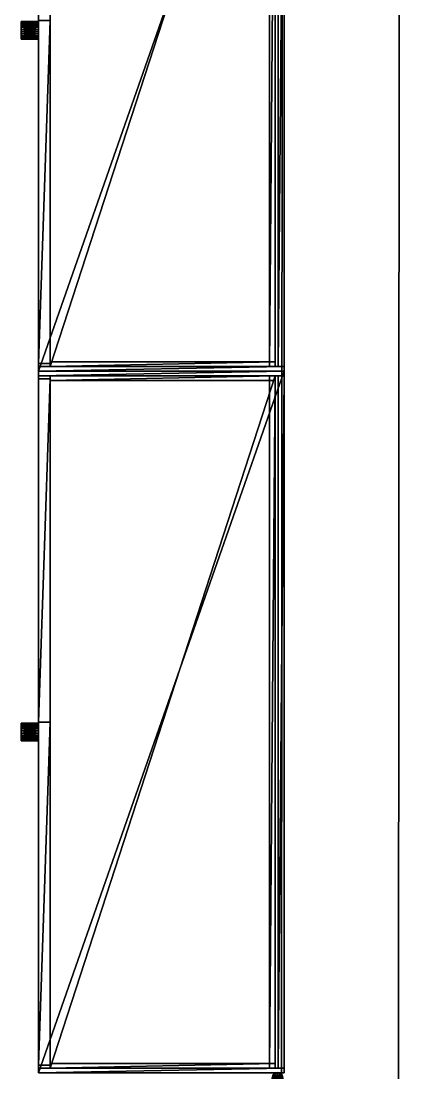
# Model space of a CAD drawing. Extents: x -15.3 to 44, y -4.2 to 20.6.
# Drawn here: x 36.667 to 37.317, y 11.585 to 13.384 of the extents above; entities that cross this region are included whole.
import ezdxf
from ezdxf.enums import TextEntityAlignment as Align

# ---------------------------------------------------------------- set-up
doc = ezdxf.new("R2010")
doc.units = 0
doc.header["$MEASUREMENT"] = 0
for name, color, linetype in [('rexp_3D-Objekte', 7, 'Continuous'), ('rexp_Grundobjekte', 7, 'Continuous'), ('rexp_Raum_Besch', 7, 'Continuous'), ('rexp_Raumelemente', 7, 'Continuous')]:
    doc.layers.add(name, color=color, linetype=linetype)

# ---------------------------------------------------------------- blocks, each defined once
blk = doc.blocks.new('rexp_room_100')
at = {"layer": 'rexp_Raumelemente', "color": 251, "true_color": 0x646464}
for p, q in [((52.2941, 21.57, 3.03), (52.2879, 12.7839, 3.03)), ((52.2941, 21.57), (52.2879, 12.7839)), ((52.2879, 12.7839, 3.03), (52.2941, 21.57, 3.03)), ((52.094, 21.37), (52.088, 12.984)), ((52.088, 12.984, 2.83), (52.094, 21.37, 2.83)), ((52.088, 12.984), (52.094, 21.37)), ((52.094, 21.37, 2.83), (52.088, 12.984, 2.83))]:
    blk.add_line(p, q, dxfattribs=at)
at = {"layer": 'rexp_Raum_Besch', "flags": 10}
for tag, rotation, p in [('L_257_9_0', 0, (45.5615, 22.811)), ('L_257_8_0', 270, (50.2285, 21.9402)), ('L_257_7_0', 0.0001, (51.011, 21.67)), ('L_257_6_0', 89.959, (52.391, 17.1768)), ('L_257_10_0', 90, (40.894, 15.288)), ('L_257_5_0', 359.9733, (51.0129, 12.6845)), ('L_257_4_0', 270, (50.2375, 10.5239)), ('L_257_3_0', 359.9869, (45.5654, 7.764))]:
    blk.add_attdef(tag, text='', height=0.1, rotation=rotation, dxfattribs=at).set_placement(p, align=Align.MIDDLE_CENTER)
at = {"layer": 'rexp_Raum_Besch', "flags": 8}
blk.add_attdef('Label', (-0.3, -0.3), '', height=0.1, dxfattribs=at)

msp = doc.modelspace()

# ---------------------------------------------------------------- block references
at = {"layer": 'rexp_Raumelemente'}
msp.add_blockref('rexp_room_100', (-14.977, -3.8807), dxfattribs=at)

# ---------------------------------------------------------------- meshes
at = {"layer": 'rexp_3D-Objekte', "color": 41, "true_color": 0xffe3a3}
mesh = msp.add_polyface(dxfattribs=at)
corners = [(37.117, 13.9853, 0.06), (37.117, 12.7853), (37.117, 13.9853), (37.117, 12.7853, 0.06), (36.697, 12.7853), (36.697, 13.9853, 0.06), (36.697, 13.9853), (36.697, 12.7853, 0.06)]
mesh.append_faces([[corners[k] for k in face] for face in [(0, 1, 2, 0), (4, 5, 6, 4), (3, 4, 1, 3), (6, 0, 2, 6)]], dxfattribs={"vtx0": -1, "vtx3": -1, "color": 41})
mesh.append_faces([[corners[k] for k in face] for face in [(7, 5, 4, 7), (5, 7, 0, 5), (1, 4, 2, 1), (7, 4, 3, 7)]], dxfattribs={"vtx1": -1, "vtx3": -1, "color": 41})
mesh.append_faces([[corners[k] for k in face] for face in [(0, 3, 1, 0), (7, 3, 0, 7), (4, 6, 2, 4), (6, 5, 0, 6)]], dxfattribs={"vtx2": -1, "vtx3": -1, "color": 41})
mesh = msp.add_polyface(dxfattribs=at)
corners = [(37.117, 13.9853, 0.068), (37.117, 12.7853, 0.06), (37.117, 13.9853, 0.06), (37.117, 12.7853, 0.068), (36.697, 12.7853, 0.06), (36.697, 13.9853, 0.068), (36.697, 13.9853, 0.06), (36.697, 12.7853, 0.068)]
mesh.append_faces([[corners[k] for k in face] for face in [(0, 1, 2, 0), (4, 5, 6, 4), (3, 4, 1, 3), (6, 0, 2, 6)]], dxfattribs={"vtx0": -1, "vtx3": -1, "color": 41})
mesh.append_faces([[corners[k] for k in face] for face in [(7, 5, 4, 7), (5, 7, 0, 5), (1, 4, 2, 1), (7, 4, 3, 7)]], dxfattribs={"vtx1": -1, "vtx3": -1, "color": 41})
mesh.append_faces([[corners[k] for k in face] for face in [(0, 3, 1, 0), (7, 3, 0, 7), (4, 6, 2, 4), (6, 5, 0, 6)]], dxfattribs={"vtx2": -1, "vtx3": -1, "color": 41})
mesh = msp.add_polyface(dxfattribs=at)
corners = [(37.117, 13.9853, 0.87), (37.117, 12.7853, 0.862), (37.117, 13.9853, 0.862), (37.117, 12.7853, 0.87), (36.697, 12.7853, 0.862), (36.697, 13.9853, 0.87), (36.697, 13.9853, 0.862), (36.697, 12.7853, 0.87)]
mesh.append_faces([[corners[k] for k in face] for face in [(0, 1, 2, 0), (4, 5, 6, 4), (3, 4, 1, 3), (6, 0, 2, 6)]], dxfattribs={"vtx0": -1, "vtx3": -1, "color": 41})
mesh.append_faces([[corners[k] for k in face] for face in [(7, 5, 4, 7), (5, 7, 0, 5), (1, 4, 2, 1), (7, 4, 3, 7)]], dxfattribs={"vtx1": -1, "vtx3": -1, "color": 41})
mesh.append_faces([[corners[k] for k in face] for face in [(0, 3, 1, 0), (7, 3, 0, 7), (4, 6, 2, 4), (6, 5, 0, 6)]], dxfattribs={"vtx2": -1, "vtx3": -1, "color": 41})
mesh = msp.add_polyface(dxfattribs=at)
corners = [(37.102, 13.9773, 0.076), (37.102, 12.7933, 0.068), (37.102, 13.9773, 0.068), (37.102, 12.7933, 0.076), (36.717, 12.7933, 0.068), (36.717, 13.9773, 0.076), (36.717, 13.9773, 0.068), (36.717, 12.7933, 0.076)]
mesh.append_faces([[corners[k] for k in face] for face in [(0, 1, 2, 0), (4, 5, 6, 4), (3, 4, 1, 3), (6, 0, 2, 6)]], dxfattribs={"vtx0": -1, "vtx3": -1, "color": 41})
mesh.append_faces([[corners[k] for k in face] for face in [(7, 5, 4, 7), (5, 7, 0, 5), (1, 4, 2, 1), (7, 4, 3, 7)]], dxfattribs={"vtx1": -1, "vtx3": -1, "color": 41})
mesh.append_faces([[corners[k] for k in face] for face in [(0, 3, 1, 0), (7, 3, 0, 7), (4, 6, 2, 4), (6, 5, 0, 6)]], dxfattribs={"vtx2": -1, "vtx3": -1, "color": 41})
mesh = msp.add_polyface(dxfattribs=at)
corners = [(37.102, 13.9773, 0.862), (37.102, 12.7933, 0.854), (37.102, 13.9773, 0.854), (37.102, 12.7933, 0.862), (36.717, 12.7933, 0.854), (36.717, 13.9773, 0.862), (36.717, 13.9773, 0.854), (36.717, 12.7933, 0.862)]
mesh.append_faces([[corners[k] for k in face] for face in [(0, 1, 2, 0), (4, 5, 6, 4), (3, 4, 1, 3), (6, 0, 2, 6)]], dxfattribs={"vtx0": -1, "vtx3": -1, "color": 41})
mesh.append_faces([[corners[k] for k in face] for face in [(7, 5, 4, 7), (5, 7, 0, 5), (1, 4, 2, 1), (7, 4, 3, 7)]], dxfattribs={"vtx1": -1, "vtx3": -1, "color": 41})
mesh.append_faces([[corners[k] for k in face] for face in [(0, 3, 1, 0), (7, 3, 0, 7), (4, 6, 2, 4), (6, 5, 0, 6)]], dxfattribs={"vtx2": -1, "vtx3": -1, "color": 41})
mesh = msp.add_polyface(dxfattribs=at)
corners = [(37.102, 13.9773, 0.862), (37.102, 12.7933, 0.068), (37.102, 13.9773, 0.068), (37.102, 12.7933, 0.862), (37.092, 12.7933, 0.068), (37.092, 13.9773, 0.862), (37.092, 13.9773, 0.068), (37.092, 12.7933, 0.862)]
mesh.append_faces([[corners[k] for k in face] for face in [(0, 1, 2, 0), (4, 5, 6, 4), (3, 4, 1, 3), (6, 0, 2, 6)]], dxfattribs={"vtx0": -1, "vtx3": -1, "color": 41})
mesh.append_faces([[corners[k] for k in face] for face in [(7, 5, 4, 7), (5, 7, 0, 5), (1, 4, 2, 1), (7, 4, 3, 7)]], dxfattribs={"vtx1": -1, "vtx3": -1, "color": 41})
mesh.append_faces([[corners[k] for k in face] for face in [(0, 3, 1, 0), (7, 3, 0, 7), (4, 6, 2, 4), (6, 5, 0, 6)]], dxfattribs={"vtx2": -1, "vtx3": -1, "color": 41})
mesh = msp.add_polyface(dxfattribs=at)
corners = [(37.117, 13.9773, 0.862), (37.117, 12.7933, 0.068), (37.117, 13.9773, 0.068), (37.117, 12.7933, 0.862), (37.107, 12.7933, 0.068), (37.107, 13.9773, 0.862), (37.107, 13.9773, 0.068), (37.107, 12.7933, 0.862)]
mesh.append_faces([[corners[k] for k in face] for face in [(0, 1, 2, 0), (4, 5, 6, 4), (3, 4, 1, 3), (6, 0, 2, 6)]], dxfattribs={"vtx0": -1, "vtx3": -1, "color": 41})
mesh.append_faces([[corners[k] for k in face] for face in [(7, 5, 4, 7), (5, 7, 0, 5), (1, 4, 2, 1), (7, 4, 3, 7)]], dxfattribs={"vtx1": -1, "vtx3": -1, "color": 41})
mesh.append_faces([[corners[k] for k in face] for face in [(0, 3, 1, 0), (7, 3, 0, 7), (4, 6, 2, 4), (6, 5, 0, 6)]], dxfattribs={"vtx2": -1, "vtx3": -1, "color": 41})
at = {"layer": 'rexp_3D-Objekte', "color": 250, "true_color": 0x2b2b2b}
mesh = msp.add_polyface(dxfattribs=at)
corners = [(36.697, 13.3538, 0.4744), (36.697, 13.3533, 0.478), (36.667, 13.3533, 0.478), (36.667, 13.3538, 0.4744), (36.697, 13.355, 0.471), (36.667, 13.355, 0.471), (36.697, 13.3571, 0.4681), (36.667, 13.3571, 0.4681), (36.697, 13.3598, 0.4657), (36.667, 13.3598, 0.4657), (36.697, 13.363, 0.464), (36.667, 13.363, 0.464), (36.697, 13.3665, 0.4631), (36.667, 13.3665, 0.4631), (36.697, 13.3701, 0.4631), (36.667, 13.3701, 0.4631), (36.697, 13.3736, 0.464), (36.667, 13.3736, 0.464), (36.697, 13.3768, 0.4657), (36.667, 13.3768, 0.4657), (36.697, 13.3795, 0.4681), (36.667, 13.3795, 0.4681), (36.697, 13.3816, 0.471), (36.667, 13.3816, 0.471), (36.697, 13.3829, 0.4744), (36.667, 13.3829, 0.4744), (36.697, 13.3833, 0.478), (36.667, 13.3833, 0.478), (36.697, 13.3829, 0.4816), (36.667, 13.3829, 0.4816), (36.697, 13.3816, 0.485), (36.667, 13.3816, 0.485), (36.697, 13.3795, 0.4879), (36.667, 13.3795, 0.4879), (36.697, 13.3768, 0.4903), (36.667, 13.3768, 0.4903), (36.697, 13.3736, 0.492), (36.667, 13.3736, 0.492), (36.697, 13.3701, 0.4929), (36.667, 13.3701, 0.4929), (36.697, 13.3665, 0.4929), (36.667, 13.3665, 0.4929), (36.697, 13.363, 0.492), (36.667, 13.363, 0.492), (36.697, 13.3598, 0.4903), (36.667, 13.3598, 0.4903), (36.697, 13.3571, 0.4879), (36.667, 13.3571, 0.4879), (36.697, 13.355, 0.485), (36.667, 13.355, 0.485), (36.697, 13.3538, 0.4816), (36.667, 13.3538, 0.4816), (36.667, 13.3683, 0.478), (36.697, 13.3683, 0.478)]
mesh.append_faces([[corners[k] for k in face] for face in [(3, 2, 52, 3), (5, 3, 52, 5), (7, 5, 52, 7), (9, 7, 52, 9), (11, 9, 52, 11), (13, 11, 52, 13), (15, 13, 52, 15), (17, 15, 52, 17), (19, 17, 52, 19), (21, 19, 52, 21), (23, 21, 52, 23), (25, 23, 52, 25), (27, 25, 52, 27), (29, 27, 52, 29), (31, 29, 52, 31), (33, 31, 52, 33), (35, 33, 52, 35), (37, 35, 52, 37), (39, 37, 52, 39), (41, 39, 52, 41), (43, 41, 52, 43), (45, 43, 52, 45), (47, 45, 52, 47), (49, 47, 52, 49), (51, 49, 52, 51), (2, 51, 52, 2), (1, 0, 53, 1), (0, 4, 53, 0), (4, 6, 53, 4), (6, 8, 53, 6), (8, 10, 53, 8), (10, 12, 53, 10), (12, 14, 53, 12), (14, 16, 53, 14), (16, 18, 53, 16), (18, 20, 53, 18), (20, 22, 53, 20), (22, 24, 53, 22), (24, 26, 53, 24), (26, 28, 53, 26), (28, 30, 53, 28), (30, 32, 53, 30), (32, 34, 53, 32), (34, 36, 53, 34), (36, 38, 53, 36), (38, 40, 53, 38), (40, 42, 53, 40), (42, 44, 53, 42), (44, 46, 53, 44), (46, 48, 53, 46), (48, 50, 53, 48), (50, 1, 53, 50)]], dxfattribs={"vtx1": -1, "vtx2": -1, "vtx3": -1, "color": 250})
mesh.append_faces([[corners[k] for k in face] for face in [(3, 0, 2, 3), (5, 4, 3, 5), (7, 6, 5, 7), (9, 8, 7, 9), (11, 10, 9, 11), (13, 12, 11, 13), (15, 14, 13, 15), (17, 16, 15, 17), (19, 18, 17, 19), (21, 20, 19, 21), (23, 22, 21, 23), (25, 24, 23, 25), (27, 26, 25, 27), (29, 28, 27, 29), (31, 30, 29, 31), (33, 32, 31, 33), (35, 34, 33, 35), (37, 36, 35, 37), (39, 38, 37, 39), (41, 40, 39, 41), (43, 42, 41, 43), (45, 44, 43, 45), (47, 46, 45, 47), (49, 48, 47, 49), (51, 50, 49, 51), (2, 1, 51, 2)]], dxfattribs={"vtx1": -1, "vtx3": -1, "color": 250})
mesh.append_faces([[corners[k] for k in face] for face in [(0, 1, 2, 0), (4, 0, 3, 4), (6, 4, 5, 6), (8, 6, 7, 8), (10, 8, 9, 10), (12, 10, 11, 12), (14, 12, 13, 14), (16, 14, 15, 16), (18, 16, 17, 18), (20, 18, 19, 20), (22, 20, 21, 22), (24, 22, 23, 24), (26, 24, 25, 26), (28, 26, 27, 28), (30, 28, 29, 30), (32, 30, 31, 32), (34, 32, 33, 34), (36, 34, 35, 36), (38, 36, 37, 38), (40, 38, 39, 40), (42, 40, 41, 42), (44, 42, 43, 44), (46, 44, 45, 46), (48, 46, 47, 48), (50, 48, 49, 50), (1, 50, 51, 1)]], dxfattribs={"vtx2": -1, "vtx3": -1, "color": 250})
at = {"layer": 'rexp_3D-Objekte', "color": 41, "true_color": 0xffe3a3}
mesh = msp.add_polyface(dxfattribs=at)
corners = [(36.717, 13.3853, 0.857), (36.717, 12.7983, 0.073), (36.717, 13.3853, 0.073), (36.717, 12.7983, 0.857), (36.697, 12.7983, 0.073), (36.697, 13.3853, 0.857), (36.697, 13.3853, 0.073), (36.697, 12.7983, 0.857)]
mesh.append_faces([[corners[k] for k in face] for face in [(0, 1, 2, 0), (4, 5, 6, 4), (3, 4, 1, 3), (6, 0, 2, 6)]], dxfattribs={"vtx0": -1, "vtx3": -1, "color": 41})
mesh.append_faces([[corners[k] for k in face] for face in [(7, 5, 4, 7), (5, 7, 0, 5), (1, 4, 2, 1), (7, 4, 3, 7)]], dxfattribs={"vtx1": -1, "vtx3": -1, "color": 41})
mesh.append_faces([[corners[k] for k in face] for face in [(0, 3, 1, 0), (7, 3, 0, 7), (4, 6, 2, 4), (6, 5, 0, 6)]], dxfattribs={"vtx2": -1, "vtx3": -1, "color": 41})
mesh = msp.add_polyface(dxfattribs=at)
corners = [(37.117, 12.7933, 0.87), (37.117, 12.7853, 0.06), (37.117, 12.7933, 0.06), (37.117, 12.7853, 0.87), (36.697, 12.7853, 0.06), (36.697, 12.7933, 0.87), (36.697, 12.7933, 0.06), (36.697, 12.7853, 0.87)]
mesh.append_faces([[corners[k] for k in face] for face in [(0, 1, 2, 0), (4, 5, 6, 4), (3, 4, 1, 3), (6, 0, 2, 6)]], dxfattribs={"vtx0": -1, "vtx3": -1, "color": 41})
mesh.append_faces([[corners[k] for k in face] for face in [(7, 5, 4, 7), (5, 7, 0, 5), (1, 4, 2, 1), (7, 4, 3, 7)]], dxfattribs={"vtx1": -1, "vtx3": -1, "color": 41})
mesh.append_faces([[corners[k] for k in face] for face in [(0, 3, 1, 0), (7, 3, 0, 7), (4, 6, 2, 4), (6, 5, 0, 6)]], dxfattribs={"vtx2": -1, "vtx3": -1, "color": 41})
mesh = msp.add_polyface(dxfattribs=at)
corners = [(37.102, 12.8013, 0.862), (37.102, 12.7933, 0.068), (37.102, 12.8013, 0.068), (37.102, 12.7933, 0.862), (36.717, 12.7933, 0.068), (36.717, 12.8013, 0.862), (36.717, 12.8013, 0.068), (36.717, 12.7933, 0.862)]
mesh.append_faces([[corners[k] for k in face] for face in [(0, 1, 2, 0), (4, 5, 6, 4), (3, 4, 1, 3), (6, 0, 2, 6)]], dxfattribs={"vtx0": -1, "vtx3": -1, "color": 41})
mesh.append_faces([[corners[k] for k in face] for face in [(7, 5, 4, 7), (5, 7, 0, 5), (1, 4, 2, 1), (7, 4, 3, 7)]], dxfattribs={"vtx1": -1, "vtx3": -1, "color": 41})
mesh.append_faces([[corners[k] for k in face] for face in [(0, 3, 1, 0), (7, 3, 0, 7), (4, 6, 2, 4), (6, 5, 0, 6)]], dxfattribs={"vtx2": -1, "vtx3": -1, "color": 41})
mesh = msp.add_polyface(dxfattribs=at)
corners = [(37.117, 12.7853, 0.06), (37.117, 11.5853), (37.117, 12.7853), (37.117, 11.5853, 0.06), (36.697, 11.5853), (36.697, 12.7853, 0.06), (36.697, 12.7853), (36.697, 11.5853, 0.06)]
mesh.append_faces([[corners[k] for k in face] for face in [(0, 1, 2, 0), (4, 5, 6, 4), (3, 4, 1, 3), (6, 0, 2, 6)]], dxfattribs={"vtx0": -1, "vtx3": -1, "color": 41})
mesh.append_faces([[corners[k] for k in face] for face in [(7, 5, 4, 7), (5, 7, 0, 5), (1, 4, 2, 1), (7, 4, 3, 7)]], dxfattribs={"vtx1": -1, "vtx3": -1, "color": 41})
mesh.append_faces([[corners[k] for k in face] for face in [(0, 3, 1, 0), (7, 3, 0, 7), (4, 6, 2, 4), (6, 5, 0, 6)]], dxfattribs={"vtx2": -1, "vtx3": -1, "color": 41})
mesh = msp.add_polyface(dxfattribs=at)
corners = [(37.117, 12.7853, 0.87), (37.117, 12.7773, 0.06), (37.117, 12.7853, 0.06), (37.117, 12.7773, 0.87), (36.697, 12.7773, 0.06), (36.697, 12.7853, 0.87), (36.697, 12.7853, 0.06), (36.697, 12.7773, 0.87)]
mesh.append_faces([[corners[k] for k in face] for face in [(0, 1, 2, 0), (4, 5, 6, 4), (3, 4, 1, 3), (6, 0, 2, 6)]], dxfattribs={"vtx0": -1, "vtx3": -1, "color": 41})
mesh.append_faces([[corners[k] for k in face] for face in [(7, 5, 4, 7), (5, 7, 0, 5), (1, 4, 2, 1), (7, 4, 3, 7)]], dxfattribs={"vtx1": -1, "vtx3": -1, "color": 41})
mesh.append_faces([[corners[k] for k in face] for face in [(0, 3, 1, 0), (7, 3, 0, 7), (4, 6, 2, 4), (6, 5, 0, 6)]], dxfattribs={"vtx2": -1, "vtx3": -1, "color": 41})
mesh = msp.add_polyface(dxfattribs=at)
corners = [(37.117, 12.7853, 0.068), (37.117, 11.5853, 0.06), (37.117, 12.7853, 0.06), (37.117, 11.5853, 0.068), (36.697, 11.5853, 0.06), (36.697, 12.7853, 0.068), (36.697, 12.7853, 0.06), (36.697, 11.5853, 0.068)]
mesh.append_faces([[corners[k] for k in face] for face in [(0, 1, 2, 0), (4, 5, 6, 4), (3, 4, 1, 3), (6, 0, 2, 6)]], dxfattribs={"vtx0": -1, "vtx3": -1, "color": 41})
mesh.append_faces([[corners[k] for k in face] for face in [(7, 5, 4, 7), (5, 7, 0, 5), (1, 4, 2, 1), (7, 4, 3, 7)]], dxfattribs={"vtx1": -1, "vtx3": -1, "color": 41})
mesh.append_faces([[corners[k] for k in face] for face in [(0, 3, 1, 0), (7, 3, 0, 7), (4, 6, 2, 4), (6, 5, 0, 6)]], dxfattribs={"vtx2": -1, "vtx3": -1, "color": 41})
mesh = msp.add_polyface(dxfattribs=at)
corners = [(37.117, 12.7853, 0.87), (37.117, 11.5853, 0.862), (37.117, 12.7853, 0.862), (37.117, 11.5853, 0.87), (36.697, 11.5853, 0.862), (36.697, 12.7853, 0.87), (36.697, 12.7853, 0.862), (36.697, 11.5853, 0.87)]
mesh.append_faces([[corners[k] for k in face] for face in [(0, 1, 2, 0), (4, 5, 6, 4), (3, 4, 1, 3), (6, 0, 2, 6)]], dxfattribs={"vtx0": -1, "vtx3": -1, "color": 41})
mesh.append_faces([[corners[k] for k in face] for face in [(7, 5, 4, 7), (5, 7, 0, 5), (1, 4, 2, 1), (7, 4, 3, 7)]], dxfattribs={"vtx1": -1, "vtx3": -1, "color": 41})
mesh.append_faces([[corners[k] for k in face] for face in [(0, 3, 1, 0), (7, 3, 0, 7), (4, 6, 2, 4), (6, 5, 0, 6)]], dxfattribs={"vtx2": -1, "vtx3": -1, "color": 41})
mesh = msp.add_polyface(dxfattribs=at)
corners = [(37.102, 12.7773, 0.862), (37.102, 12.7693, 0.068), (37.102, 12.7773, 0.068), (37.102, 12.7693, 0.862), (36.717, 12.7693, 0.068), (36.717, 12.7773, 0.862), (36.717, 12.7773, 0.068), (36.717, 12.7693, 0.862)]
mesh.append_faces([[corners[k] for k in face] for face in [(0, 1, 2, 0), (4, 5, 6, 4), (3, 4, 1, 3), (6, 0, 2, 6)]], dxfattribs={"vtx0": -1, "vtx3": -1, "color": 41})
mesh.append_faces([[corners[k] for k in face] for face in [(7, 5, 4, 7), (5, 7, 0, 5), (1, 4, 2, 1), (7, 4, 3, 7)]], dxfattribs={"vtx1": -1, "vtx3": -1, "color": 41})
mesh.append_faces([[corners[k] for k in face] for face in [(0, 3, 1, 0), (7, 3, 0, 7), (4, 6, 2, 4), (6, 5, 0, 6)]], dxfattribs={"vtx2": -1, "vtx3": -1, "color": 41})
mesh = msp.add_polyface(dxfattribs=at)
corners = [(37.102, 12.7773, 0.076), (37.102, 11.5933, 0.068), (37.102, 12.7773, 0.068), (37.102, 11.5933, 0.076), (36.717, 11.5933, 0.068), (36.717, 12.7773, 0.076), (36.717, 12.7773, 0.068), (36.717, 11.5933, 0.076)]
mesh.append_faces([[corners[k] for k in face] for face in [(0, 1, 2, 0), (4, 5, 6, 4), (3, 4, 1, 3), (6, 0, 2, 6)]], dxfattribs={"vtx0": -1, "vtx3": -1, "color": 41})
mesh.append_faces([[corners[k] for k in face] for face in [(7, 5, 4, 7), (5, 7, 0, 5), (1, 4, 2, 1), (7, 4, 3, 7)]], dxfattribs={"vtx1": -1, "vtx3": -1, "color": 41})
mesh.append_faces([[corners[k] for k in face] for face in [(0, 3, 1, 0), (7, 3, 0, 7), (4, 6, 2, 4), (6, 5, 0, 6)]], dxfattribs={"vtx2": -1, "vtx3": -1, "color": 41})
mesh = msp.add_polyface(dxfattribs=at)
corners = [(37.102, 12.7773, 0.862), (37.102, 11.5933, 0.854), (37.102, 12.7773, 0.854), (37.102, 11.5933, 0.862), (36.717, 11.5933, 0.854), (36.717, 12.7773, 0.862), (36.717, 12.7773, 0.854), (36.717, 11.5933, 0.862)]
mesh.append_faces([[corners[k] for k in face] for face in [(0, 1, 2, 0), (4, 5, 6, 4), (3, 4, 1, 3), (6, 0, 2, 6)]], dxfattribs={"vtx0": -1, "vtx3": -1, "color": 41})
mesh.append_faces([[corners[k] for k in face] for face in [(7, 5, 4, 7), (5, 7, 0, 5), (1, 4, 2, 1), (7, 4, 3, 7)]], dxfattribs={"vtx1": -1, "vtx3": -1, "color": 41})
mesh.append_faces([[corners[k] for k in face] for face in [(0, 3, 1, 0), (7, 3, 0, 7), (4, 6, 2, 4), (6, 5, 0, 6)]], dxfattribs={"vtx2": -1, "vtx3": -1, "color": 41})
mesh = msp.add_polyface(dxfattribs=at)
corners = [(37.102, 12.7773, 0.862), (37.102, 11.5933, 0.068), (37.102, 12.7773, 0.068), (37.102, 11.5933, 0.862), (37.092, 11.5933, 0.068), (37.092, 12.7773, 0.862), (37.092, 12.7773, 0.068), (37.092, 11.5933, 0.862)]
mesh.append_faces([[corners[k] for k in face] for face in [(0, 1, 2, 0), (4, 5, 6, 4), (3, 4, 1, 3), (6, 0, 2, 6)]], dxfattribs={"vtx0": -1, "vtx3": -1, "color": 41})
mesh.append_faces([[corners[k] for k in face] for face in [(7, 5, 4, 7), (5, 7, 0, 5), (1, 4, 2, 1), (7, 4, 3, 7)]], dxfattribs={"vtx1": -1, "vtx3": -1, "color": 41})
mesh.append_faces([[corners[k] for k in face] for face in [(0, 3, 1, 0), (7, 3, 0, 7), (4, 6, 2, 4), (6, 5, 0, 6)]], dxfattribs={"vtx2": -1, "vtx3": -1, "color": 41})
mesh = msp.add_polyface(dxfattribs=at)
corners = [(37.117, 12.7773, 0.862), (37.117, 11.5933, 0.068), (37.117, 12.7773, 0.068), (37.117, 11.5933, 0.862), (37.107, 11.5933, 0.068), (37.107, 12.7773, 0.862), (37.107, 12.7773, 0.068), (37.107, 11.5933, 0.862)]
mesh.append_faces([[corners[k] for k in face] for face in [(0, 1, 2, 0), (4, 5, 6, 4), (3, 4, 1, 3), (6, 0, 2, 6)]], dxfattribs={"vtx0": -1, "vtx3": -1, "color": 41})
mesh.append_faces([[corners[k] for k in face] for face in [(7, 5, 4, 7), (5, 7, 0, 5), (1, 4, 2, 1), (7, 4, 3, 7)]], dxfattribs={"vtx1": -1, "vtx3": -1, "color": 41})
mesh.append_faces([[corners[k] for k in face] for face in [(0, 3, 1, 0), (7, 3, 0, 7), (4, 6, 2, 4), (6, 5, 0, 6)]], dxfattribs={"vtx2": -1, "vtx3": -1, "color": 41})
mesh = msp.add_polyface(dxfattribs=at)
corners = [(36.717, 12.7723, 0.857), (36.717, 12.1853, 0.073), (36.717, 12.7723, 0.073), (36.717, 12.1853, 0.857), (36.697, 12.1853, 0.073), (36.697, 12.7723, 0.857), (36.697, 12.7723, 0.073), (36.697, 12.1853, 0.857)]
mesh.append_faces([[corners[k] for k in face] for face in [(0, 1, 2, 0), (4, 5, 6, 4), (3, 4, 1, 3), (6, 0, 2, 6)]], dxfattribs={"vtx0": -1, "vtx3": -1, "color": 41})
mesh.append_faces([[corners[k] for k in face] for face in [(7, 5, 4, 7), (5, 7, 0, 5), (1, 4, 2, 1), (7, 4, 3, 7)]], dxfattribs={"vtx1": -1, "vtx3": -1, "color": 41})
mesh.append_faces([[corners[k] for k in face] for face in [(0, 3, 1, 0), (7, 3, 0, 7), (4, 6, 2, 4), (6, 5, 0, 6)]], dxfattribs={"vtx2": -1, "vtx3": -1, "color": 41})
at = {"layer": 'rexp_3D-Objekte', "color": 250, "true_color": 0x2b2b2b}
mesh = msp.add_polyface(dxfattribs=at)
corners = [(36.697, 12.1538, 0.4744), (36.697, 12.1533, 0.478), (36.667, 12.1533, 0.478), (36.667, 12.1538, 0.4744), (36.697, 12.155, 0.471), (36.667, 12.155, 0.471), (36.697, 12.1571, 0.4681), (36.667, 12.1571, 0.4681), (36.697, 12.1598, 0.4657), (36.667, 12.1598, 0.4657), (36.697, 12.163, 0.464), (36.667, 12.163, 0.464), (36.697, 12.1665, 0.4631), (36.667, 12.1665, 0.4631), (36.697, 12.1701, 0.4631), (36.667, 12.1701, 0.4631), (36.697, 12.1736, 0.464), (36.667, 12.1736, 0.464), (36.697, 12.1768, 0.4657), (36.667, 12.1768, 0.4657), (36.697, 12.1795, 0.4681), (36.667, 12.1795, 0.4681), (36.697, 12.1816, 0.471), (36.667, 12.1816, 0.471), (36.697, 12.1829, 0.4744), (36.667, 12.1829, 0.4744), (36.697, 12.1833, 0.478), (36.667, 12.1833, 0.478), (36.697, 12.1829, 0.4816), (36.667, 12.1829, 0.4816), (36.697, 12.1816, 0.485), (36.667, 12.1816, 0.485), (36.697, 12.1795, 0.4879), (36.667, 12.1795, 0.4879), (36.697, 12.1768, 0.4903), (36.667, 12.1768, 0.4903), (36.697, 12.1736, 0.492), (36.667, 12.1736, 0.492), (36.697, 12.1701, 0.4929), (36.667, 12.1701, 0.4929), (36.697, 12.1665, 0.4929), (36.667, 12.1665, 0.4929), (36.697, 12.163, 0.492), (36.667, 12.163, 0.492), (36.697, 12.1598, 0.4903), (36.667, 12.1598, 0.4903), (36.697, 12.1571, 0.4879), (36.667, 12.1571, 0.4879), (36.697, 12.155, 0.485), (36.667, 12.155, 0.485), (36.697, 12.1538, 0.4816), (36.667, 12.1538, 0.4816), (36.667, 12.1683, 0.478), (36.697, 12.1683, 0.478)]
mesh.append_faces([[corners[k] for k in face] for face in [(3, 2, 52, 3), (5, 3, 52, 5), (7, 5, 52, 7), (9, 7, 52, 9), (11, 9, 52, 11), (13, 11, 52, 13), (15, 13, 52, 15), (17, 15, 52, 17), (19, 17, 52, 19), (21, 19, 52, 21), (23, 21, 52, 23), (25, 23, 52, 25), (27, 25, 52, 27), (29, 27, 52, 29), (31, 29, 52, 31), (33, 31, 52, 33), (35, 33, 52, 35), (37, 35, 52, 37), (39, 37, 52, 39), (41, 39, 52, 41), (43, 41, 52, 43), (45, 43, 52, 45), (47, 45, 52, 47), (49, 47, 52, 49), (51, 49, 52, 51), (2, 51, 52, 2), (1, 0, 53, 1), (0, 4, 53, 0), (4, 6, 53, 4), (6, 8, 53, 6), (8, 10, 53, 8), (10, 12, 53, 10), (12, 14, 53, 12), (14, 16, 53, 14), (16, 18, 53, 16), (18, 20, 53, 18), (20, 22, 53, 20), (22, 24, 53, 22), (24, 26, 53, 24), (26, 28, 53, 26), (28, 30, 53, 28), (30, 32, 53, 30), (32, 34, 53, 32), (34, 36, 53, 34), (36, 38, 53, 36), (38, 40, 53, 38), (40, 42, 53, 40), (42, 44, 53, 42), (44, 46, 53, 44), (46, 48, 53, 46), (48, 50, 53, 48), (50, 1, 53, 50)]], dxfattribs={"vtx1": -1, "vtx2": -1, "vtx3": -1, "color": 250})
mesh.append_faces([[corners[k] for k in face] for face in [(3, 0, 2, 3), (5, 4, 3, 5), (7, 6, 5, 7), (9, 8, 7, 9), (11, 10, 9, 11), (13, 12, 11, 13), (15, 14, 13, 15), (17, 16, 15, 17), (19, 18, 17, 19), (21, 20, 19, 21), (23, 22, 21, 23), (25, 24, 23, 25), (27, 26, 25, 27), (29, 28, 27, 29), (31, 30, 29, 31), (33, 32, 31, 33), (35, 34, 33, 35), (37, 36, 35, 37), (39, 38, 37, 39), (41, 40, 39, 41), (43, 42, 41, 43), (45, 44, 43, 45), (47, 46, 45, 47), (49, 48, 47, 49), (51, 50, 49, 51), (2, 1, 51, 2)]], dxfattribs={"vtx1": -1, "vtx3": -1, "color": 250})
mesh.append_faces([[corners[k] for k in face] for face in [(0, 1, 2, 0), (4, 0, 3, 4), (6, 4, 5, 6), (8, 6, 7, 8), (10, 8, 9, 10), (12, 10, 11, 12), (14, 12, 13, 14), (16, 14, 15, 16), (18, 16, 17, 18), (20, 18, 19, 20), (22, 20, 21, 22), (24, 22, 23, 24), (26, 24, 25, 26), (28, 26, 27, 28), (30, 28, 29, 30), (32, 30, 31, 32), (34, 32, 33, 34), (36, 34, 35, 36), (38, 36, 37, 38), (40, 38, 39, 40), (42, 40, 41, 42), (44, 42, 43, 44), (46, 44, 45, 46), (48, 46, 47, 48), (50, 48, 49, 50), (1, 50, 51, 1)]], dxfattribs={"vtx2": -1, "vtx3": -1, "color": 250})
at = {"layer": 'rexp_3D-Objekte', "color": 41, "true_color": 0xffe3a3}
mesh = msp.add_polyface(dxfattribs=at)
corners = [(36.717, 12.1853, 0.857), (36.717, 11.5983, 0.073), (36.717, 12.1853, 0.073), (36.717, 11.5983, 0.857), (36.697, 11.5983, 0.073), (36.697, 12.1853, 0.857), (36.697, 12.1853, 0.073), (36.697, 11.5983, 0.857)]
mesh.append_faces([[corners[k] for k in face] for face in [(0, 1, 2, 0), (4, 5, 6, 4), (3, 4, 1, 3), (6, 0, 2, 6)]], dxfattribs={"vtx0": -1, "vtx3": -1, "color": 41})
mesh.append_faces([[corners[k] for k in face] for face in [(7, 5, 4, 7), (5, 7, 0, 5), (1, 4, 2, 1), (7, 4, 3, 7)]], dxfattribs={"vtx1": -1, "vtx3": -1, "color": 41})
mesh.append_faces([[corners[k] for k in face] for face in [(0, 3, 1, 0), (7, 3, 0, 7), (4, 6, 2, 4), (6, 5, 0, 6)]], dxfattribs={"vtx2": -1, "vtx3": -1, "color": 41})
mesh = msp.add_polyface(dxfattribs=at)
corners = [(37.117, 11.5933, 0.87), (37.117, 11.5853, 0.06), (37.117, 11.5933, 0.06), (37.117, 11.5853, 0.87), (36.697, 11.5853, 0.06), (36.697, 11.5933, 0.87), (36.697, 11.5933, 0.06), (36.697, 11.5853, 0.87)]
mesh.append_faces([[corners[k] for k in face] for face in [(0, 1, 2, 0), (4, 5, 6, 4), (3, 4, 1, 3), (6, 0, 2, 6)]], dxfattribs={"vtx0": -1, "vtx3": -1, "color": 41})
mesh.append_faces([[corners[k] for k in face] for face in [(7, 5, 4, 7), (5, 7, 0, 5), (1, 4, 2, 1), (7, 4, 3, 7)]], dxfattribs={"vtx1": -1, "vtx3": -1, "color": 41})
mesh.append_faces([[corners[k] for k in face] for face in [(0, 3, 1, 0), (7, 3, 0, 7), (4, 6, 2, 4), (6, 5, 0, 6)]], dxfattribs={"vtx2": -1, "vtx3": -1, "color": 41})
mesh = msp.add_polyface(dxfattribs=at)
corners = [(37.102, 11.6013, 0.862), (37.102, 11.5933, 0.068), (37.102, 11.6013, 0.068), (37.102, 11.5933, 0.862), (36.717, 11.5933, 0.068), (36.717, 11.6013, 0.862), (36.717, 11.6013, 0.068), (36.717, 11.5933, 0.862)]
mesh.append_faces([[corners[k] for k in face] for face in [(0, 1, 2, 0), (4, 5, 6, 4), (3, 4, 1, 3), (6, 0, 2, 6)]], dxfattribs={"vtx0": -1, "vtx3": -1, "color": 41})
mesh.append_faces([[corners[k] for k in face] for face in [(7, 5, 4, 7), (5, 7, 0, 5), (1, 4, 2, 1), (7, 4, 3, 7)]], dxfattribs={"vtx1": -1, "vtx3": -1, "color": 41})
mesh.append_faces([[corners[k] for k in face] for face in [(0, 3, 1, 0), (7, 3, 0, 7), (4, 6, 2, 4), (6, 5, 0, 6)]], dxfattribs={"vtx2": -1, "vtx3": -1, "color": 41})
at = {"layer": 'rexp_Grundobjekte', "color": 41, "true_color": 0xe5d8a5}
mesh = msp.add_polyface(dxfattribs=at)
corners = [(37.105, 11.5744, 1.068), (37.105, 11.5744, 0.718), (37.105, 11.5754, 1.068), (37.105, 11.5754, 0.718), (37.105, 11.5744, 1.418), (37.105, 11.5744, 1.068), (37.105, 11.5754, 1.418), (37.105, 11.5754, 1.068), (37.106, 11.5859, 1.425), (37.1015, 11.5838, 1.425), (37.106, 11.5669, 1.425), (37.0982, 11.5822, 1.425), (37.1015, 11.567, 1.425), (37.0982, 11.5822, 1.075), (37.1015, 11.5838, 1.075), (37.0982, 11.5712, 1.075), (37.1015, 11.567, 1.075), (37.106, 11.5859, 1.075), (37.1101, 11.5838, 1.075), (37.106, 11.5669, 1.075), (37.106, 11.5859, 1.075), (37.0982, 11.5822, 1.075), (37.106, 11.5859, 1.425), (37.0982, 11.5822, 1.425), (37.106, 11.5859, 1.075), (37.1015, 11.5838, 1.075), (37.106, 11.5669, 1.075), (37.0982, 11.5822, 1.075), (37.1015, 11.567, 1.075), (37.0982, 11.5822, 0.725), (37.1015, 11.5838, 0.725), (37.0982, 11.5712, 0.725), (37.1015, 11.567, 0.725), (37.106, 11.5859, 0.725), (37.1101, 11.5838, 0.725), (37.106, 11.5669, 0.725), (37.106, 11.5859, 0.725), (37.0982, 11.5822, 0.725), (37.106, 11.5859, 1.075), (37.0982, 11.5822, 1.075), (37.105, 11.5744, 0.368), (37.105, 11.5744, 0.018), (37.105, 11.5754, 0.368), (37.105, 11.5754, 0.018), (37.105, 11.5744, 0.718), (37.105, 11.5744, 0.368), (37.105, 11.5754, 0.718), (37.105, 11.5754, 0.368), (37.106, 11.5859, 0.725), (37.1015, 11.5838, 0.725), (37.106, 11.5669, 0.725), (37.0982, 11.5822, 0.725), (37.1015, 11.567, 0.725), (37.0982, 11.5822, 0.375), (37.1015, 11.5838, 0.375), (37.0982, 11.5712, 0.375), (37.1015, 11.567, 0.375), (37.106, 11.5859, 0.375), (37.1101, 11.5838, 0.375), (37.106, 11.5669, 0.375), (37.106, 11.5859, 0.375), (37.0982, 11.5822, 0.375), (37.106, 11.5859, 0.725), (37.0982, 11.5822, 0.725), (37.106, 11.5859, 0.375), (37.1015, 11.5838, 0.375), (37.106, 11.5669, 0.375), (37.0982, 11.5822, 0.375), (37.1015, 11.567, 0.375), (37.0982, 11.5822, 0.025), (37.1015, 11.5838, 0.025), (37.0982, 11.5712, 0.025), (37.1015, 11.567, 0.025), (37.106, 11.5859, 0.025), (37.1101, 11.5838, 0.025), (37.106, 11.5669, 0.025), (37.106, 11.5859, 0.025), (37.0982, 11.5822, 0.025), (37.106, 11.5859, 0.375), (37.0982, 11.5822, 0.375), (37.105, 11.5744, 1.775), (37.105, 11.5744, 1.425), (37.105, 11.5754, 1.775), (37.105, 11.5754, 1.425), (37.106, 11.5859, 1.775), (37.1015, 11.5838, 1.775), (37.106, 11.5669, 1.775), (37.0982, 11.5822, 1.775), (37.1015, 11.567, 1.775), (37.0982, 11.5822, 1.425), (37.1015, 11.5838, 1.425), (37.0982, 11.5712, 1.425), (37.1015, 11.567, 1.425), (37.106, 11.5859, 1.425), (37.106, 11.5859, 1.425), (37.0982, 11.5822, 1.425), (37.106, 11.5859, 1.775), (37.0982, 11.5822, 1.775), (37.0982, 11.5822, 1.425), (37.0962, 11.5738, 1.425), (37.0982, 11.5822, 1.775)]
mesh.append_faces([[corners[k] for k in face] for face in [(15, 14, 16, 15), (31, 30, 32, 31), (55, 54, 56, 55), (71, 70, 72, 71), (91, 90, 92, 91)]], dxfattribs={"vtx0": -1, "vtx1": -1, "vtx3": -1, "color": 41})
mesh.append_faces([[corners[k] for k in face] for face in [(8, 9, 10, 8), (9, 11, 12, 9), (13, 14, 15, 13), (14, 17, 16, 14), (17, 18, 19, 17), (24, 25, 26, 24), (25, 27, 28, 25), (29, 30, 31, 29), (30, 33, 32, 30), (33, 34, 35, 33), (48, 49, 50, 48), (49, 51, 52, 49), (53, 54, 55, 53), (54, 57, 56, 54), (57, 58, 59, 57), (64, 65, 66, 64), (65, 67, 68, 65), (69, 70, 71, 69), (70, 73, 72, 70), (73, 74, 75, 73), (84, 85, 86, 84), (85, 87, 88, 85), (89, 90, 91, 89), (90, 93, 92, 90)]], dxfattribs={"vtx1": -1, "vtx2": -1, "vtx3": -1, "color": 41})
mesh.append_faces([[corners[k] for k in face] for face in [(0, 1, 2, 0), (4, 5, 6, 4), (20, 21, 22, 20), (36, 37, 38, 36), (40, 41, 42, 40), (44, 45, 46, 44), (60, 61, 62, 60), (76, 77, 78, 76), (80, 81, 82, 80), (94, 95, 96, 94), (98, 99, 100, 98)]], dxfattribs={"vtx1": -1, "vtx3": -1, "color": 41})
mesh.append_faces([[corners[k] for k in face] for face in [(1, 3, 2, 1), (5, 7, 6, 5), (21, 23, 22, 21), (37, 39, 38, 37), (41, 43, 42, 41), (45, 47, 46, 45), (61, 63, 62, 61), (77, 79, 78, 77), (81, 83, 82, 81), (95, 97, 96, 95)]], dxfattribs={"vtx2": -1, "vtx3": -1, "color": 41})
mesh = msp.add_polyface(dxfattribs=at)
corners = [(37.1101, 11.5668, 1.425), (37.106, 11.5859, 1.425), (37.106, 11.5669, 1.425), (37.1015, 11.5838, 1.425), (37.1015, 11.567, 1.425), (37.1015, 11.567, 1.075), (37.106, 11.5859, 1.075), (37.106, 11.5669, 1.075), (37.1101, 11.5838, 1.075), (37.1101, 11.5668, 1.075), (37.1141, 11.5818, 1.075), (37.1141, 11.5714, 1.075), (37.1101, 11.5668, 1.075), (37.1101, 11.5668, 1.425), (37.1015, 11.567, 1.425), (37.1101, 11.5668, 1.075), (37.1157, 11.5733, 1.075), (37.1101, 11.5668, 1.425), (37.1157, 11.5733, 1.425), (37.1101, 11.5668, 1.075), (37.106, 11.5859, 1.075), (37.106, 11.5669, 1.075), (37.1015, 11.5838, 1.075), (37.1015, 11.567, 1.075), (37.1015, 11.567, 0.725), (37.106, 11.5859, 0.725), (37.106, 11.5669, 0.725), (37.1101, 11.5838, 0.725), (37.1101, 11.5668, 0.725), (37.1141, 11.5818, 0.725), (37.1141, 11.5714, 0.725), (37.1015, 11.567, 0.725), (37.1101, 11.5668, 0.725), (37.1015, 11.567, 1.075), (37.1101, 11.5668, 1.075), (37.1101, 11.5668, 0.725), (37.1157, 11.5733, 0.725), (37.1101, 11.5668, 1.075), (37.1157, 11.5733, 1.075), (37.1101, 11.5668, 0.725), (37.106, 11.5859, 0.725), (37.106, 11.5669, 0.725), (37.1015, 11.5838, 0.725), (37.1015, 11.567, 0.725), (37.1015, 11.567, 0.375), (37.106, 11.5859, 0.375), (37.106, 11.5669, 0.375), (37.1101, 11.5838, 0.375), (37.1101, 11.5668, 0.375), (37.1141, 11.5818, 0.375), (37.1141, 11.5714, 0.375), (37.1015, 11.567, 0.375), (37.1101, 11.5668, 0.375), (37.1015, 11.567, 0.725), (37.1101, 11.5668, 0.725), (37.1101, 11.5668, 0.375), (37.1157, 11.5733, 0.375), (37.1101, 11.5668, 0.725), (37.1157, 11.5733, 0.725), (37.1101, 11.5668, 0.375), (37.106, 11.5859, 0.375), (37.106, 11.5669, 0.375), (37.1015, 11.5838, 0.375), (37.1015, 11.567, 0.375), (37.1015, 11.567, 0.025), (37.106, 11.5859, 0.025), (37.106, 11.5669, 0.025), (37.1101, 11.5838, 0.025), (37.1101, 11.5668, 0.025), (37.1141, 11.5818, 0.025), (37.1141, 11.5714, 0.025), (37.1015, 11.567, 0.025), (37.1101, 11.5668, 0.025), (37.1015, 11.567, 0.375), (37.1101, 11.5668, 0.375), (37.1101, 11.5668, 0.025), (37.1157, 11.5733, 0.025), (37.1101, 11.5668, 0.375), (37.1157, 11.5733, 0.375), (37.1161, 11.5659, 0.372), (37.1091, 11.5659, 0.3858), (37.1159, 11.5659, 0.3805), (37.1101, 11.5668, 1.775), (37.106, 11.5859, 1.775), (37.106, 11.5669, 1.775), (37.1015, 11.5838, 1.775), (37.1015, 11.567, 1.775), (37.1015, 11.567, 1.425), (37.106, 11.5859, 1.425), (37.106, 11.5669, 1.425), (37.1101, 11.5838, 1.425), (37.1101, 11.5668, 1.425), (37.1141, 11.5818, 1.425), (37.1141, 11.5714, 1.425), (37.1015, 11.567, 1.425), (37.1101, 11.5668, 1.425), (37.1015, 11.567, 1.775), (37.1101, 11.5668, 1.775), (37.1101, 11.5668, 1.425), (37.1157, 11.5733, 1.425), (37.1101, 11.5668, 1.775), (37.1157, 11.5733, 1.775), (37.1096, 11.5659, 1.7653), (37.1007, 11.5659, 1.7828), (37.1096, 11.5659, 1.7653), (37.1007, 11.5659, 1.7828), (37.1161, 11.5659, 1.7709), (37.1091, 11.5659, 1.7848), (37.1161, 11.5659, 1.771), (37.1091, 11.5659, 1.7848), (37.1159, 11.5659, 1.7795)]
mesh.append_faces([[corners[k] for k in face] for face in [(0, 1, 2, 0), (2, 3, 4, 2), (5, 6, 7, 5), (7, 8, 9, 7), (9, 10, 11, 9), (19, 20, 21, 19), (21, 22, 23, 21), (24, 25, 26, 24), (26, 27, 28, 26), (28, 29, 30, 28), (39, 40, 41, 39), (41, 42, 43, 41), (44, 45, 46, 44), (46, 47, 48, 46), (48, 49, 50, 48), (59, 60, 61, 59), (61, 62, 63, 61), (64, 65, 66, 64), (66, 67, 68, 66), (68, 69, 70, 68), (82, 83, 84, 82), (84, 85, 86, 84), (87, 88, 89, 87), (89, 90, 91, 89), (91, 92, 93, 91), (102, 103, 104, 102), (104, 105, 106, 104), (106, 107, 108, 106)]], dxfattribs={"vtx0": -1, "vtx1": -1, "vtx3": -1, "color": 41})
mesh.append_faces([[corners[k] for k in face] for face in [(79, 80, 81, 79), (108, 109, 110, 108)]], dxfattribs={"vtx0": -1, "vtx3": -1, "color": 41})
mesh.append_faces([[corners[k] for k in face] for face in [(105, 107, 106, 105), (107, 109, 108, 107)]], dxfattribs={"vtx1": -1, "vtx2": -1, "vtx3": -1, "color": 41})
mesh.append_faces([[corners[k] for k in face] for face in [(15, 16, 17, 15), (31, 32, 33, 31), (35, 36, 37, 35), (51, 52, 53, 51), (55, 56, 57, 55), (71, 72, 73, 71), (75, 76, 77, 75), (94, 95, 96, 94), (98, 99, 100, 98)]], dxfattribs={"vtx1": -1, "vtx3": -1, "color": 41})
mesh.append_faces([[corners[k] for k in face] for face in [(12, 13, 14, 12), (16, 18, 17, 16), (32, 34, 33, 32), (36, 38, 37, 36), (52, 54, 53, 52), (56, 58, 57, 56), (72, 74, 73, 72), (76, 78, 77, 76), (95, 97, 96, 95), (99, 101, 100, 99)]], dxfattribs={"vtx2": -1, "vtx3": -1, "color": 41})
mesh = msp.add_polyface(dxfattribs=at)
corners = [(37.1157, 11.5733, 1.425), (37.1141, 11.5818, 1.425), (37.1141, 11.5714, 1.425), (37.1101, 11.5838, 1.425), (37.1101, 11.5668, 1.425), (37.106, 11.5859, 1.425), (37.1101, 11.5838, 1.075), (37.1141, 11.5818, 1.075), (37.1101, 11.5668, 1.075), (37.1157, 11.5733, 1.075), (37.1141, 11.5714, 1.075), (37.1157, 11.5733, 1.075), (37.1141, 11.5818, 1.075), (37.1157, 11.5733, 1.425), (37.1141, 11.5818, 1.425), (37.1141, 11.5818, 1.075), (37.106, 11.5859, 1.075), (37.1141, 11.5818, 1.425), (37.106, 11.5859, 1.425), (37.1157, 11.5733, 1.075), (37.1141, 11.5818, 1.075), (37.1141, 11.5714, 1.075), (37.1101, 11.5838, 1.075), (37.1101, 11.5668, 1.075), (37.106, 11.5859, 1.075), (37.1101, 11.5838, 0.725), (37.1141, 11.5818, 0.725), (37.1101, 11.5668, 0.725), (37.1157, 11.5733, 0.725), (37.1141, 11.5714, 0.725), (37.1157, 11.5733, 0.725), (37.1141, 11.5818, 0.725), (37.1157, 11.5733, 1.075), (37.1141, 11.5818, 1.075), (37.1141, 11.5818, 0.725), (37.106, 11.5859, 0.725), (37.1141, 11.5818, 1.075), (37.106, 11.5859, 1.075), (37.1157, 11.5733, 0.725), (37.1141, 11.5818, 0.725), (37.1141, 11.5714, 0.725), (37.1101, 11.5838, 0.725), (37.1101, 11.5668, 0.725), (37.106, 11.5859, 0.725), (37.1101, 11.5838, 0.375), (37.1141, 11.5818, 0.375), (37.1101, 11.5668, 0.375), (37.1157, 11.5733, 0.375), (37.1141, 11.5714, 0.375), (37.1157, 11.5733, 0.375), (37.1141, 11.5818, 0.375), (37.1157, 11.5733, 0.725), (37.1141, 11.5818, 0.725), (37.1141, 11.5818, 0.375), (37.106, 11.5859, 0.375), (37.1141, 11.5818, 0.725), (37.106, 11.5859, 0.725), (37.1157, 11.5733, 0.375), (37.1141, 11.5818, 0.375), (37.1141, 11.5714, 0.375), (37.1101, 11.5838, 0.375), (37.1101, 11.5668, 0.375), (37.106, 11.5859, 0.375), (37.1101, 11.5838, 0.025), (37.1141, 11.5818, 0.025), (37.1101, 11.5668, 0.025), (37.1157, 11.5733, 0.025), (37.1141, 11.5714, 0.025), (37.1157, 11.5733, 0.025), (37.1141, 11.5818, 0.025), (37.1157, 11.5733, 0.375), (37.1141, 11.5818, 0.375), (37.1141, 11.5818, 0.025), (37.106, 11.5859, 0.025), (37.1141, 11.5818, 0.375), (37.106, 11.5859, 0.375), (37.1157, 11.5733, 1.775), (37.1141, 11.5818, 1.775), (37.1141, 11.5714, 1.775), (37.1101, 11.5838, 1.775), (37.1101, 11.5668, 1.775), (37.106, 11.5859, 1.775), (37.106, 11.5859, 1.425), (37.1101, 11.5838, 1.425), (37.106, 11.5669, 1.425), (37.1141, 11.5818, 1.425), (37.1101, 11.5668, 1.425), (37.1157, 11.5733, 1.425), (37.1141, 11.5714, 1.425), (37.1157, 11.5733, 1.425), (37.1141, 11.5818, 1.425), (37.1157, 11.5733, 1.775), (37.1141, 11.5818, 1.775), (37.1141, 11.5818, 1.425), (37.106, 11.5859, 1.425), (37.1141, 11.5818, 1.775), (37.106, 11.5859, 1.775)]
mesh.append_faces([[corners[k] for k in face] for face in [(2, 3, 4, 2), (21, 22, 23, 21), (40, 41, 42, 40), (59, 60, 61, 59), (78, 79, 80, 78)]], dxfattribs={"vtx0": -1, "vtx1": -1, "vtx3": -1, "color": 41})
mesh.append_faces([[corners[k] for k in face] for face in [(1, 3, 2, 1), (3, 5, 4, 3), (6, 7, 8, 6), (20, 22, 21, 20), (22, 24, 23, 22), (25, 26, 27, 25), (39, 41, 40, 39), (41, 43, 42, 41), (44, 45, 46, 44), (58, 60, 59, 58), (60, 62, 61, 60), (63, 64, 65, 63), (77, 79, 78, 77), (79, 81, 80, 79), (82, 83, 84, 82), (83, 85, 86, 83)]], dxfattribs={"vtx1": -1, "vtx2": -1, "vtx3": -1, "color": 41})
mesh.append_faces([[corners[k] for k in face] for face in [(0, 1, 2, 0), (11, 12, 13, 11), (15, 16, 17, 15), (19, 20, 21, 19), (30, 31, 32, 30), (34, 35, 36, 34), (38, 39, 40, 38), (49, 50, 51, 49), (53, 54, 55, 53), (57, 58, 59, 57), (68, 69, 70, 68), (72, 73, 74, 72), (76, 77, 78, 76), (89, 90, 91, 89), (93, 94, 95, 93)]], dxfattribs={"vtx1": -1, "vtx3": -1, "color": 41})
mesh.append_faces([[corners[k] for k in face] for face in [(7, 9, 10, 7), (12, 14, 13, 12), (16, 18, 17, 16), (26, 28, 29, 26), (31, 33, 32, 31), (35, 37, 36, 35), (45, 47, 48, 45), (50, 52, 51, 50), (54, 56, 55, 54), (64, 66, 67, 64), (69, 71, 70, 69), (73, 75, 74, 73), (85, 87, 88, 85), (90, 92, 91, 90), (94, 96, 95, 94)]], dxfattribs={"vtx2": -1, "vtx3": -1, "color": 41})

doc.saveas('drawing.dxf')
